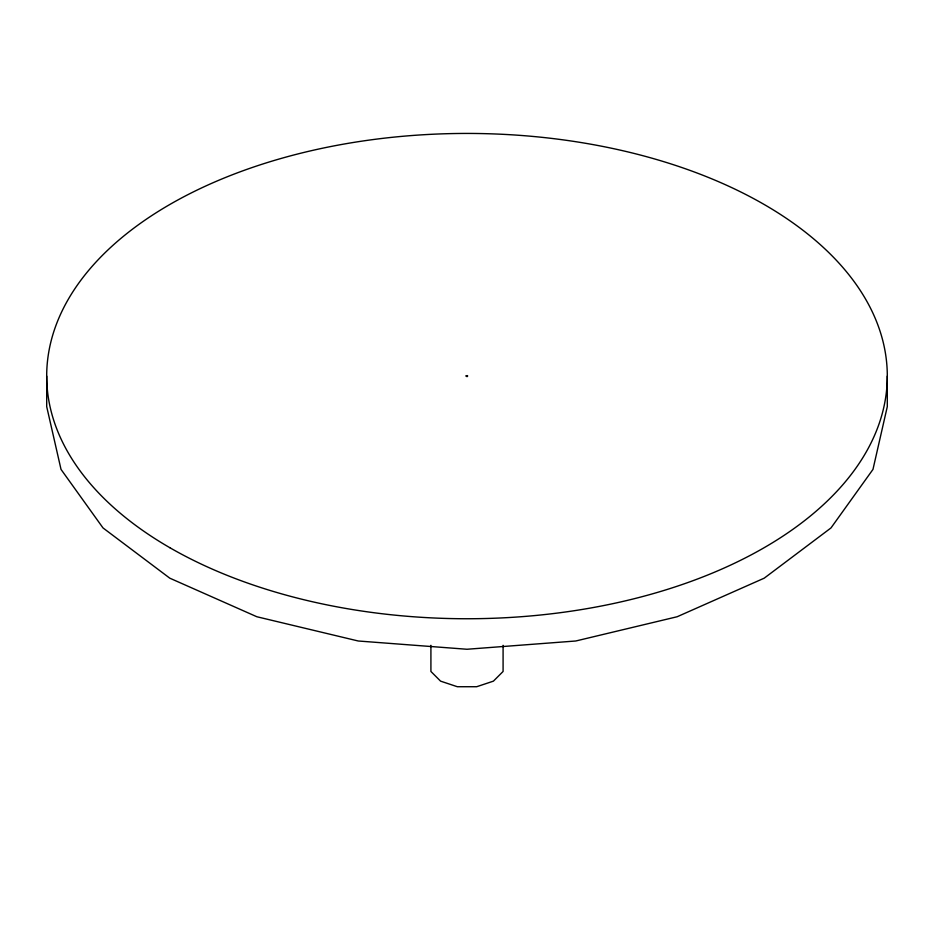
<?xml version="1.0" encoding="UTF-8"?>
<svg xmlns="http://www.w3.org/2000/svg" width="934" height="934" viewBox="0 0 934 934"><rect width="100%" height="100%" fill="white"/><g stroke="black" fill="none" stroke-linecap="round" stroke-linejoin="round"><path stroke-width="1.4" d="M887.3 376.098L887.3 406.594L872.975 469.405L830.991 527.932L764.199 578.181L677.15 616.744L575.776 640.993L467 649.258L358.224 640.993L256.85 616.744L169.801 578.181L103.009 527.932L61.025 469.405L46.7 406.594L46.7 376.098M503.087 645.324L503.087 671.464L493.421 681.143L476.667 686.724L457.333 686.724L440.579 681.143L430.913 671.464L430.913 645.324M466.101 375.958C467.467 378.142 468.705 374.347 466.101 375.958M169.801 547.674A420.3 242.653 0 0 0 872.975 438.898A420.3 242.653 0 0 0 358.224 141.699A420.3 242.653 0 0 0 169.801 547.674"/></g></svg>
